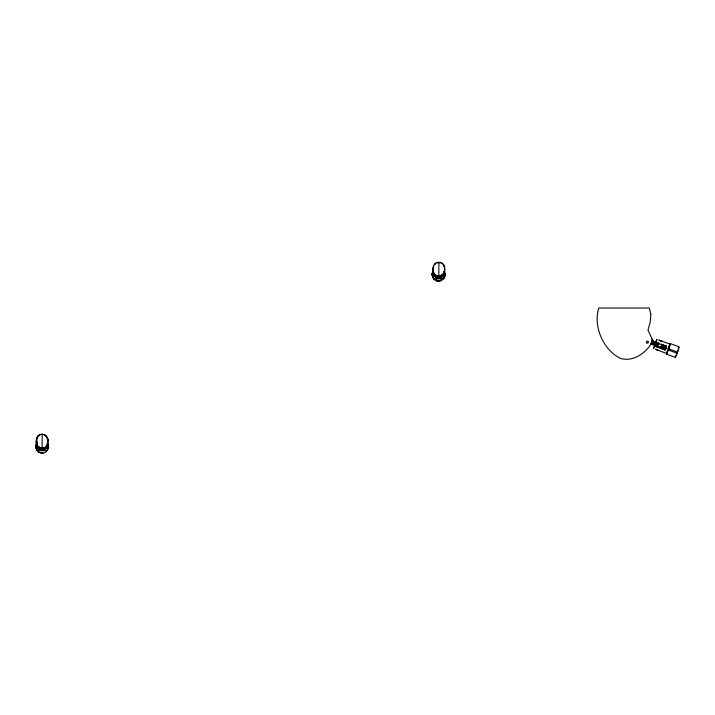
<?xml version="1.0" encoding="UTF-8"?>
<svg xmlns="http://www.w3.org/2000/svg" width="715" height="715" viewBox="0 0 715 715"><rect width="100%" height="100%" fill="white"/><g stroke="black" fill="none" stroke-linecap="round" stroke-linejoin="round"><path stroke-width="1.07" d="M36.376 447.447L35.759 447.384L37.055 450.566L44.598 450.522L44.598 447.563M46.993 446.83L46.993 447.715L44.545 447.706M441.075 280.655L441.075 276.616M441.852 275.311L443.479 275.776L443.479 273.496L443.479 274.667M666.943 352.048C664.333 360.44 671.805 341.573 670.071 343.969M666.416 354.095L675.291 357.384L677.185 353.29L679.25 346.927L670.375 343.629M444.605 272.174A6.462 6.462 0 0 1 443.792 278.582L441.146 280.637L437.83 281.084L436.195 280.655L436.204 276.651L435.39 276.616M37.001 443.684L37.055 450.566C39.504 453.855 44.893 453.828 47.315 450.522L47.306 443.675M441.146 280.637A6.462 6.462 0 0 1 433.496 270.762L432.226 273.863L433.531 278.635L443.792 278.582L443.783 271.745M436.195 280.655L433.531 278.635L433.496 270.762M443.479 275.776L443.479 273.702M47.977 441.173C48.611 452.711 33.507 449.646 36.537 439.296C37.6 430.886 49.451 433.862 47.977 441.638L47.78 439.296M433.049 269.242C432.092 259.804 446.169 260.412 444.685 269.698L444.685 269.242C446.142 278.886 431.583 278.886 433.049 269.242L433.049 269.698L433.245 267.365M444.14 271.351L443.559 272.844M675.371 357.393L675.818 355.337M45.367 447.706L44.562 447.233M652.178 339.116L651.088 344.237L652.035 344.112L653.126 341.171L647.969 330.044L650.185 322.242L650.927 313.715M48.549 447.536L48.37 445.016M445.025 275.606L444.846 273.058M432.271 273.693L433.451 273.934L432.226 273.863L433.308 273.505M48.37 448.216L48.575 447.42M444.846 276.285L445.052 275.49M667.229 351.324L666.684 353.514L668.57 349.206M40.657 434.622L38.047 436.499L36.537 439.752L36.537 439.296M36.34 441.638L36.34 441.173C35.285 448.814 46.841 451.147 47.78 443.059L47.78 443.515M433.254 268.411C430.814 276.017 443.479 279.949 444.489 271.119L444.489 271.584M677.489 351.762L677.722 350.967L677.489 351.387M654.431 345.425L653.537 348.643L654.681 346.257L654.431 345.425L664.95 349.322L665.191 350.162L654.681 346.257M656.075 342.548L656.96 339.33L655.825 341.716L656.075 342.548L666.586 346.453L665.227 350.082M664.95 349.322L666.308 345.694L666.586 346.453M677.141 352.289L676.81 353.425L677.373 352.084M656.388 344.523C666.577 346.721 643.044 339.089 656.388 344.523L655.995 345.586L663.699 348.411L664.736 345.434M656.692 343.701L657.085 342.637L652.75 340.992L653.903 342.253M657.702 346.203L657.121 345.989L657.55 344.961M657.863 344.121L658.256 343.066L657.085 342.637M668.579 349.179L670.107 344.201L658.989 340.09L659.623 340.608A1.43 0.474 21.5 0 0 660.946 341.091L661.616 341.109L659.024 340.117M668.838 346.811L669.32 345.622L668.936 346.668M36.778 440.351L37.296 447.715L38.914 447.715M36.84 440.19L36.715 440.485A5.657 5.657 0 0 0 37.287 444.775M433.737 267.24L433.192 268.554A5.657 5.657 0 0 0 433.764 272.844L433.773 272.96M678.195 348.911L678.615 347.946M677.588 352.164L668.748 348.84M651.794 343.245C645.109 353.201 633.821 361.727 621.067 358.626C603.451 350.716 592.762 326.067 598.848 308.022L649.336 308.022L650.641 313.715M441.897 274.605L442.656 274.015M656.656 345.792L651.088 344.237L652.75 340.992L654.574 342.226M657.773 350.001C659.203 350.752 654.082 348.956 656.2 349.34A1.43 0.474 21.5 0 1 657.514 349.823M443.827 274.909L444.998 274.623M433.451 274.158L432.226 274.444L433.451 274.489L432.235 274.792L433.451 275.078L432.235 275.302L433.46 275.624L432.852 275.507M443.827 274.614L445.052 274.328L443.836 274.033M433.442 274.757L432.235 275.016L433.46 275.275L432.235 275.445L433.46 275.57L432.253 275.615M443.827 273.488L444.998 273.622L443.836 273.8L445.052 274.569L443.827 274.855L445.052 275.141L443.818 275.677L445.007 275.686L443.818 275.177L445.052 274.918M437.875 276.419L436.257 276.768L437.875 276.964L436.257 277.009L437.875 276.964L436.257 276.875L437.875 276.598L436.257 276.178M432.235 274.739L433.451 274.489L432.226 274.203M437.875 276.178L437.875 278.627L438.626 278.484L437.026 278.528L437.026 276.58L438.626 276.616M39.781 448.108L41.39 448.528L41.39 450.557L42.149 450.423L40.549 450.459L40.549 448.511M41.39 448.528L39.781 448.698M445.052 273.997L443.836 273.988L444.962 273.488M444.998 275.704L443.818 275.722L445.007 275.686L444.328 275.713M436.204 278.635L443.792 278.582M37.055 450.566L47.315 450.522A6.462 6.462 0 0 0 48.128 444.104M37.296 447.277L38.95 447.277M435.39 275.641L436.257 275.641L436.257 278.627L433.531 278.635M435.39 275.776L433.773 275.776L433.245 271.119L433.245 271.584M435.39 276.196L433.773 276.196L433.773 273.041M441.861 276.196L443.479 276.196L443.479 273.38M439.35 276.58L440.199 276.58L440.199 278.528L439.35 278.528L440.199 278.001M436.257 276.991L437.875 276.991M436.579 277.393L437.768 277.384M439.35 277.384L440.529 277.393M435.39 277.447L436.257 277.438M437.875 277.447L438.626 277.447M437.026 278.001L437.768 278.001M435.39 278.09L436.257 278.081M437.875 278.09L438.626 278.081M437.026 278.394L437.768 278.394M439.35 278.394L440.199 278.394M435.39 278.484L436.257 278.493M437.875 278.627L438.626 278.627L438.626 276.33M38.914 447.572L39.781 447.572L39.781 450.557L39.727 448.591L38.914 448.546M38.914 448.126L37.296 448.126L37.296 447.009M42.945 448.126L46.993 448.126L46.993 447.009M43.722 448.511L42.873 448.511L42.873 450.459L43.722 450.459L43.722 447.572M39.781 448.931L41.39 448.931M38.914 449.386L39.781 449.386M40.103 449.324L42.149 449.386M42.873 449.315L44.053 449.324M38.914 450.021L39.781 450.021M40.549 449.932L42.149 450.012M42.873 449.932L43.722 449.932M41.291 450.334L40.549 450.334L41.291 450.325L41.291 448.511M38.914 450.423L39.781 450.423M41.39 450.557L42.149 450.557L42.158 433.916M44.598 450.522L47.315 450.522M432.307 273.559L433.46 273.568M443.827 273.613L444.998 273.622M432.28 273.648L433.46 273.657M443.836 273.756L445.034 273.765M432.226 273.925L433.451 273.934L432.253 273.774M662.635 344.684L661.375 344.228M663.136 344.853L664.789 345.461M665.897 348.339L668.534 349.313M668.311 350.001L677.185 353.29M663.699 348.411L658.372 346.453M655.548 349.349L666.684 353.514M652.169 340.885L655.941 342.288M652.134 340.921L655.02 342.002M658.256 343.066L659.141 343.406M661.438 345.282C666.103 345.3 664.494 349.438 661.026 346.373M662.233 346.203L664.226 346.945M651.177 343.415L656.96 345.577M656.924 345.711L651.15 343.558L656.996 345.801M658.175 347.079C654.252 345.586 659.713 348.134 658.774 347.329M652.75 340.992L655.735 342.163M652.062 341.162L652.911 341.502M43.669 434.622L46.278 436.499L47.78 439.752M660.785 346.909L663.645 348.384M444.194 266.945L442.978 264.103M47.53 440.19L47.673 440.663M35.768 447.519L35.75 445.794L37.019 442.701A6.462 6.462 0 0 0 44.67 452.568M47.646 440.485L46.993 447.715L46.993 447.116M444.489 267.365L444.489 267.821M443.899 265.614L443.899 266.069M443.899 272.871L443.899 273.336M442.978 274.381L442.978 274.837M441.772 262.95L441.772 263.415M441.861 274.739L441.861 277.804M441.039 275.561L441.039 277.804M440.369 262.226L440.369 262.682L437.357 262.682L437.357 262.226M440.369 276.258L440.369 276.714M439.43 276.053L439.43 277.804M438.867 261.976L438.867 276.964M437.357 276.258L437.357 276.714M435.953 262.95L434.747 264.568L434.747 264.103M435.953 275.534L435.953 275.99M435.39 274.596L435.39 278.627M434.747 274.381L434.747 274.837M433.826 265.614L433.826 266.069M47.199 437.544L47.199 438M47.199 444.81L47.199 445.266M46.278 436.043L46.278 436.499M46.278 446.312L46.278 446.768M45.385 447.501L45.385 449.744M45.072 434.89L45.072 435.346M45.072 447.465L45.072 447.93M44.562 447.867L44.562 449.744M40.657 448.189L40.657 448.654M39.254 434.89L39.254 435.346M39.254 447.465L39.254 447.93M38.914 446.526L38.914 450.557M38.047 436.043L38.047 436.499M38.047 446.312L38.047 446.768M37.126 437.544L37.126 438M37.126 444.81L37.126 445.266M36.537 443.059L36.537 443.515M653.01 341.35L652.089 341.091L653.01 341.359M43.722 450.325L42.873 450.325L43.722 450.334M660.776 347.15L658.846 346.435L660.776 347.15M646.932 342.95A0.992 0.992 0 0 0 648.425 342.083A0.992 0.992 0 0 0 646.932 341.225A0.992 0.992 0 0 0 646.932 342.95"/></g></svg>
